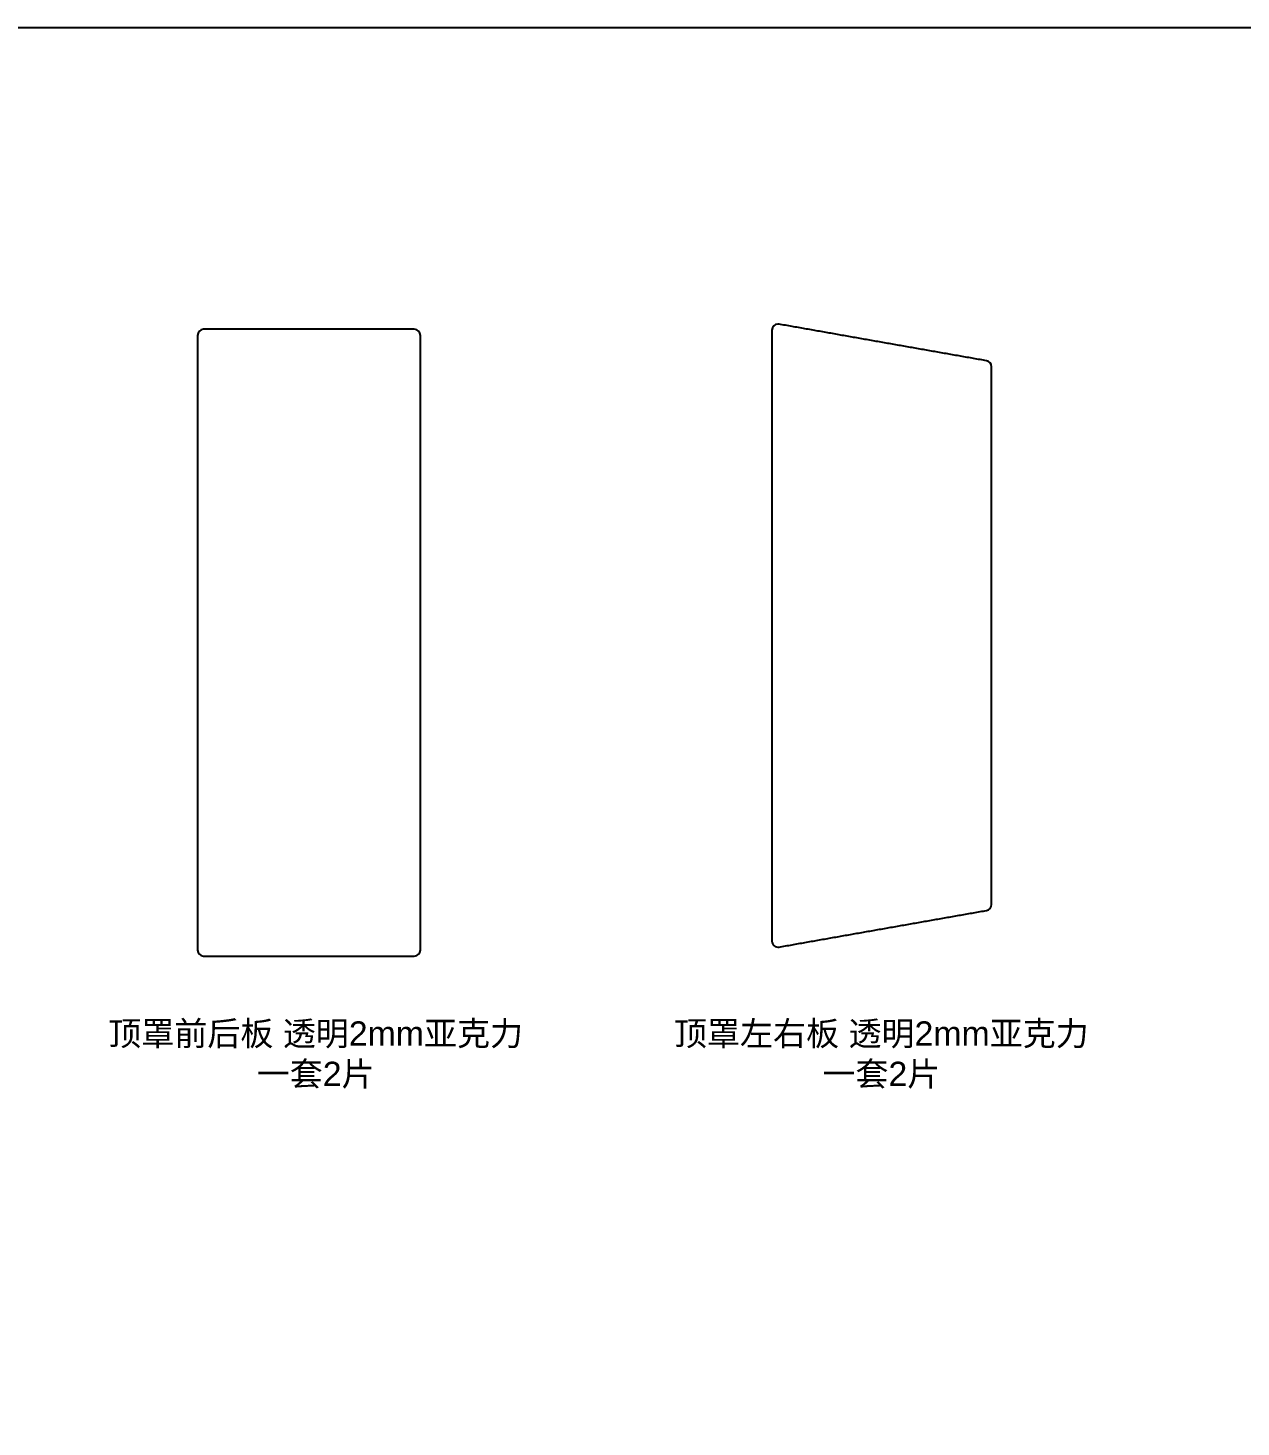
# Model space of a CAD drawing. Header units: millimetres. Extents: x 1059 to 2747, y -753 to 156.
# Drawn here: x 1943.2 to 2344, y -306.2 to 155.8 of the extents above; entities that cross this region are included whole.
import ezdxf

# ---------------------------------------------------------------- set-up
doc = ezdxf.new("R2010")
doc.units = ezdxf.units.MM
doc.header["$MEASUREMENT"] = 0
doc.layers.add('图层 01', color=7, linetype='Continuous', true_color=0x000000)
doc.styles.add('Arial Regular', font='arial.ttf')

msp = doc.modelspace()

# ---------------------------------------------------------------- linework, layer by layer
at = {"layer": '图层 01', "color": 1, "true_color": 0xff0000}
msp.add_lwpolyline([(1059.317, -752.736), (2352.06, -752.736), (2352.06, 155.843), (1059.317, 155.843)], close=True, dxfattribs=at)
for centre, start, end in [((2001.222, 54.314), 90, 180), ((2070.848, 54.314), 360, 90), ((2191.012, 56.044), 90, 180), ((2191.012, 56.044), 80, 90), ((2259.599, 43.95), 0, 80), ((2259.599, -133.648), 280, 0), ((2191.012, -145.742), 180, 230), ((2191.012, -145.742), 230, 280), ((2001.222, -148.686), 180, 270), ((2070.848, -148.686), 270, 0)]:
    msp.add_arc(centre, 2, start, end, dxfattribs=at)
for points in [[(2070.848, 56.314), (2036.035, 56.314), (2001.222, 56.314)], [(2189.012, 56.044), (2189.012, -44.849), (2189.012, -145.742)], [(2259.946, 45.92), (2225.653, 51.967), (2191.359, 58.013)], [(1999.222, 54.314), (1999.222, -47.186), (1999.222, -148.686)], [(2072.848, -148.686), (2072.848, -47.186), (2072.848, 54.314)], [(2261.599, -133.648), (2261.599, -44.849), (2261.599, 43.95)], [(2191.359, -147.711), (2225.653, -141.664), (2259.946, -135.618)], [(2001.222, -150.686), (2036.035, -150.686), (2070.848, -150.686)]]:
    msp.add_open_spline(points, degree=2, dxfattribs=at)

# ---------------------------------------------------------------- texts
at = {"layer": '图层 01', "color": 1, "true_color": 0xff0000, "char_height": 8, "width": 292, "attachment_point": 2, "style": 'Arial Regular'}
for s, insert in [('{\\fArial;顶}{\\fArial;罩}{\\fArial;前}{\\fArial;后}{\\fArial;板 }{\\fArial;透}{\\fArial;明2mm}{\\fArial;亚}{\\fArial;克}{\\fArial;力}\\P{\\fArial;一}{\\fArial;套2}{\\fArial;片}\\P', (2038.246, -172.255, -143.45)), ('{\\fArial;顶}{\\fArial;罩}{\\fArial;左}{\\fArial;右}{\\fArial;板 }{\\fArial;透}{\\fArial;明2mm}{\\fArial;亚}{\\fArial;克}{\\fArial;力}\\P{\\fArial;一}{\\fArial;套2}{\\fArial;片}\\P', (2225.175, -172.255, -143.45))]:
    msp.add_mtext(s, dxfattribs=dict(at, insert=insert))

doc.saveas('drawing.dxf')
